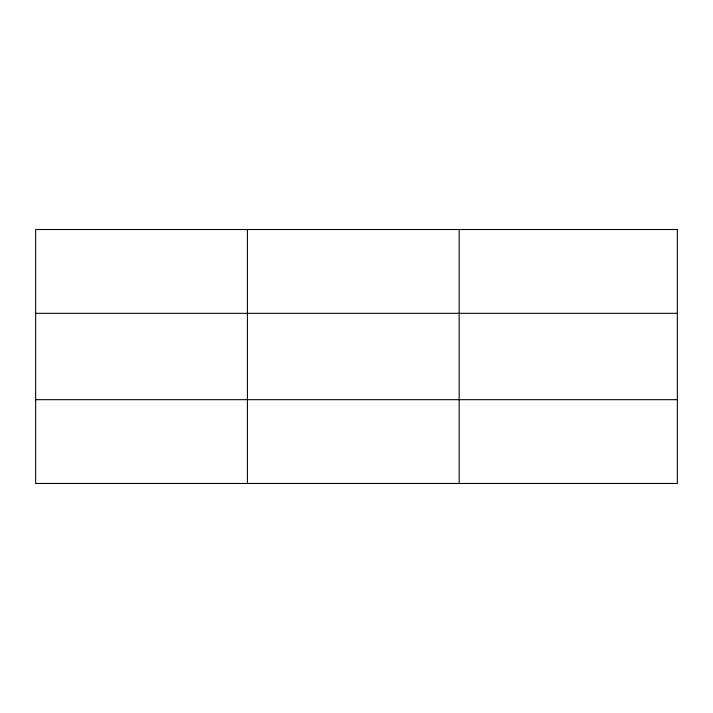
<?xml version="1.0" encoding="UTF-8"?>
<svg xmlns="http://www.w3.org/2000/svg" width="713" height="713" viewBox="0 0 713 713"><rect width="100%" height="100%" fill="white"/><g stroke="black" fill="none" stroke-linecap="round" stroke-linejoin="round"><path stroke-width="1.07" d="M247.411 229.524L247.411 483.476M459.172 229.524L459.172 483.476M35.65 313.328L677.35 313.328M35.65 399.672L677.35 399.672M677.35 229.524L677.35 483.476L35.65 483.476L35.65 229.524L677.35 229.524"/></g></svg>
